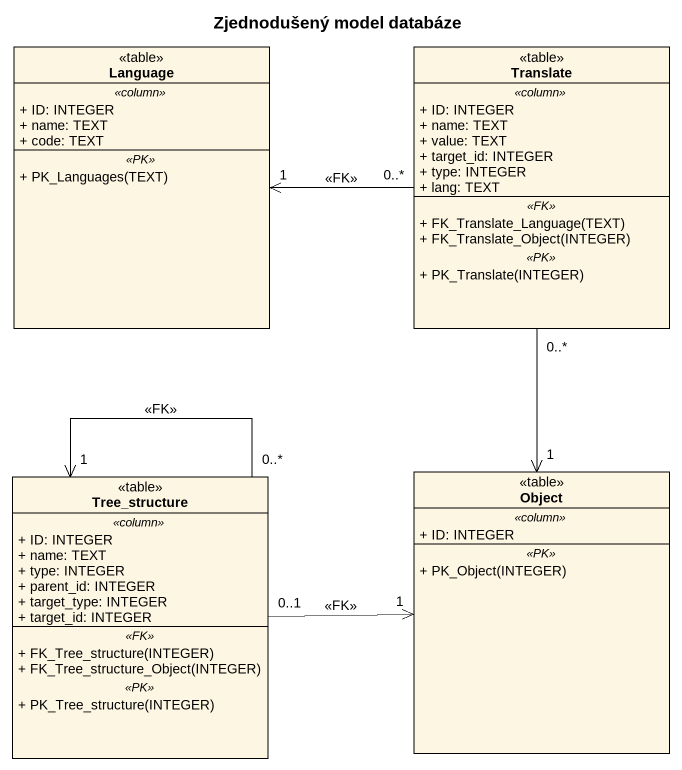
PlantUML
@startuml
title Zjednodušený model databáze
hide circle
hide empty members
skinparam classAttributeIconSize 0
class Language <<table>> {
  .. <<column>> ..
  + ID: INTEGER
  + name: TEXT
  + code: TEXT
  .. <<PK>> ..
  + PK_Languages(TEXT)
}
class Translate <<table>> {
  .. <<column>> ..
  + ID: INTEGER
  + name: TEXT
  + value: TEXT
  + target_id: INTEGER
  + type: INTEGER
  + lang: TEXT
  .. <<FK>> ..
  + FK_Translate_Language(TEXT)
  + FK_Translate_Object(INTEGER)
  .. <<PK>> ..
  + PK_Translate(INTEGER)
}
class Tree_structure <<table>> {
  .. <<column>> ..
  + ID: INTEGER
  + name: TEXT
  + type: INTEGER
  + parent_id: INTEGER
  + target_type: INTEGER
  + target_id: INTEGER
  .. <<FK>> ..
  + FK_Tree_structure(INTEGER)
  + FK_Tree_structure_Object(INTEGER)
  .. <<PK>> ..
  + PK_Tree_structure(INTEGER)
}
class "Object" as Object_ <<table>> {
  .. <<column>> ..
  + ID: INTEGER
  .. <<PK>> ..
  + PK_Object(INTEGER)
}
Translate "0..*" -left-> "1" Language : <<FK>>
Translate "0..*" --> "1" Object_
Tree_structure "0..*" --> "1" Tree_structure : <<FK>>
Tree_structure "0..1" -right-> "1" Object_ : <<FK>>
@enduml
